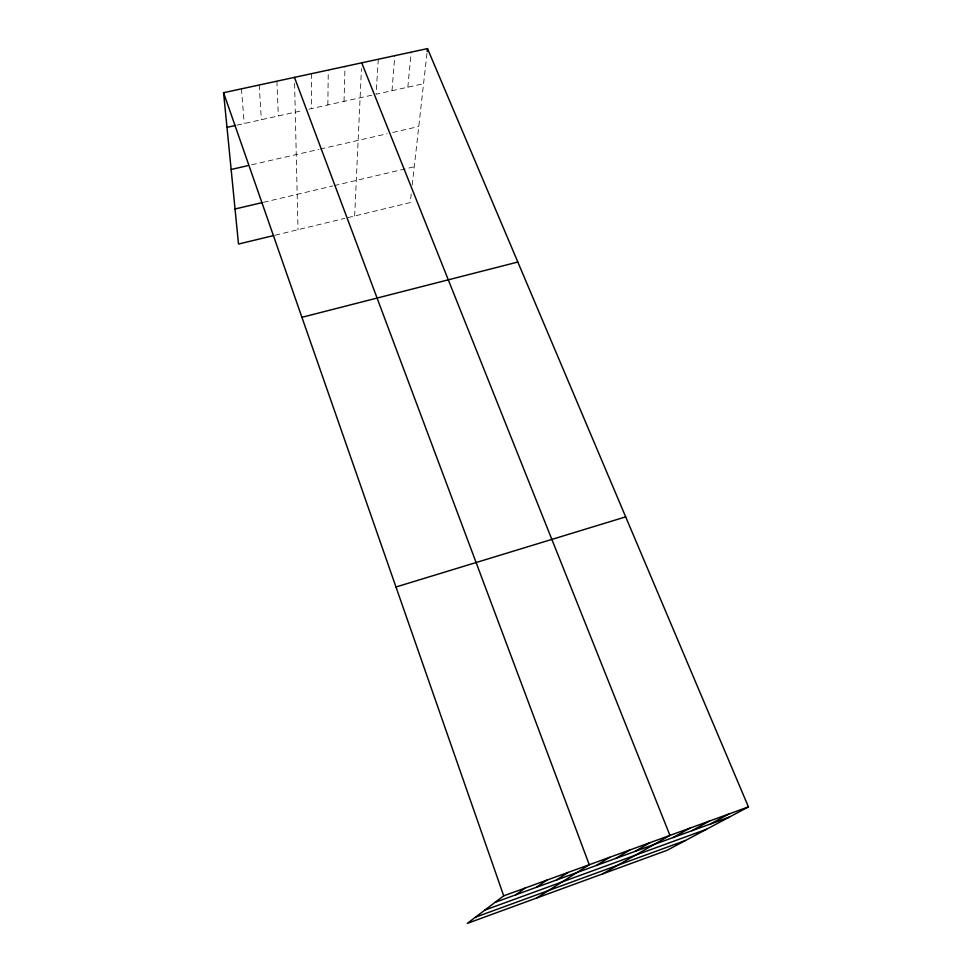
<?xml version="1.0" encoding="UTF-8"?>
<svg xmlns="http://www.w3.org/2000/svg" width="972" height="972" viewBox="0 0 972 972"><rect width="100%" height="100%" fill="white"/><g stroke="black" fill="none" stroke-linecap="round" stroke-linejoin="round"><path stroke-width="0.73" stroke-dasharray="4.86 3.65" d="M327.856 104.952L328.269 70.057M344.027 101.367L345.036 66.436M354.646 216.003L361.45 68.66M378.29 59.243L376.091 94.235L423.561 83.701M392.008 90.712L394.79 55.671M407.827 87.201L411.18 52.123M411.229 193.902L410.257 202.577L346.214 218.032M412.213 185.045L427.17 51.528M275.137 235.2L344.805 218.372M263.436 202.298L332.776 185.968M334.247 185.616L414.266 166.759M251.639 164.778L318.889 149.384M320.298 149.056L387.233 133.735M392.737 132.471L418.774 126.506M237.034 125.121L303.434 110.371M308.889 109.168L374.645 94.563M241.445 88.829L244.203 123.517M259.22 84.989L261.322 119.726M276.886 81.174L278.344 115.947M294.601 83.422L298.003 229.684M311.417 73.702L311.611 108.56"/><path stroke-width="1.46" d="M427.17 51.528L427.498 48.6L223.572 92.704L238.505 244.045L273.788 235.528M748.428 806.894L503.703 895.832L467.277 923.4L667.169 850.269L748.428 806.894L427.498 48.6M515.755 894.823L525.33 887.971M536.265 887.351L546.799 880.17M556.652 879.939L568.11 872.419M536.787 897.97L589.263 864.728L294.455 77.371M596.383 865.469L609.651 857.328M615.762 858.422L629.892 849.965M635.008 851.411L649.989 842.663M602.713 873.852L669.951 835.41L361.718 62.828M673.11 837.548L689.78 828.205M691.979 830.683L709.463 821.048M710.714 823.855L729.012 813.941M484.834 910.108L706.51 829.262M475.442 917.216L685.503 840.476M495.088 902.344L729.34 817.088M395.981 586.991L625.689 516.873M301.915 317.309L517.833 262.027M235.042 208.992L262.027 202.638M231.154 169.48L247.556 165.714M226.986 127.344L235.601 125.437M223.572 92.704L503.703 895.832"/></g></svg>
